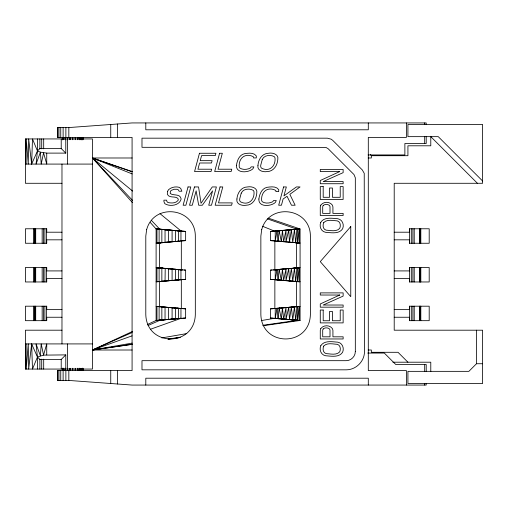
<?xml version="1.0" encoding="UTF-8"?>
<svg xmlns="http://www.w3.org/2000/svg" width="508" height="508" viewBox="0 0 508 508"><rect width="100%" height="100%" fill="white"/><g stroke="black" fill="none" stroke-linecap="round" stroke-linejoin="round"><path stroke-width="0.76" d="M65.532 368.319L65.367 370.586L65.38 368.262M79.908 139.738L79.921 137.414L79.756 139.681M62.382 368.217L62.357 370.586L62.357 368.3M82.906 139.783L82.931 137.414L82.931 139.7M67.755 368.3L67.501 370.586L67.526 368.3M77.762 139.7L77.787 137.414L77.534 139.7M62.662 139.783L62.706 137.414L62.63 139.7M65.329 139.713L65.367 137.414L65.132 139.681M80.156 368.319L79.921 370.586L79.959 368.287M82.626 368.217L82.582 370.586L82.658 368.3M61.976 183.286L25.4 183.286L25.4 138.938L92.456 138.938L92.456 369.062L25.4 369.062L26.124 343.916L26.232 369.062L28.258 343.916L28.658 369.062L31.648 343.916L37.44 357.022L39.878 359.461L61.214 359.461L65.786 354.889L65.786 369.062M65.786 153.111L61.214 148.539L39.878 148.539L37.44 150.978L31.648 164.084L32.493 138.938L37.44 150.978L36.068 164.084L40.411 152.152L46.736 153.111L65.786 153.111L65.786 138.938M69.882 139.7L69.983 137.414L70.117 139.7M75.406 368.3L75.305 370.586L75.171 368.3M63.589 368.294L63.735 370.586L63.868 368.217M81.42 139.783L81.553 137.414L81.699 139.706M75.171 139.7L75.305 137.414L75.406 139.7M70.117 368.3L69.983 370.586L69.882 368.3M63.57 139.675L63.735 137.414L63.754 139.681M81.718 368.325L81.553 370.586L81.534 368.319M67.316 139.789L67.501 137.414L67.755 139.7M77.534 368.3L77.787 370.586L77.972 368.211M284.105 241.706L281.305 241.516L282.461 230.422L284.105 230.327M284.105 280.416L281.305 280.226L282.461 269.132L284.105 269.037M284.105 319.126L281.305 318.935L282.461 307.842L284.105 307.746M72.396 139.7L72.644 137.414L72.892 139.7M72.396 368.3L72.644 370.586L72.892 368.3M263.252 325.711L300.076 320.472L300.076 228.981L277.063 230.867L275.228 241.014L275.228 231.019L277.381 231.019L270.548 231.4L270.548 240.633L300.076 243.053L282.861 241.579M262.357 226.206L274.86 231.223L299.212 229.051L297.631 242.856L295.294 242.849L295.675 242.691L294.475 229.438L288.76 229.851L286.004 241.903L286.004 230.13L283.629 241.706L282.461 230.422L279.108 230.696L278.054 241.249L282.245 241.516L277.381 241.014M278.352 269.538L277.063 269.577L278.054 279.959L279.641 279.959L275.228 279.724L277.063 269.577L277.381 269.729L275.228 269.729L275.228 279.724L295.294 281.559L295.675 281.4L294.475 268.148L288.76 268.561L286.004 280.613L286.004 268.84L283.629 280.416L282.461 269.132L279.108 269.405L278.054 279.959L282.245 280.226M280.943 308.07L299.212 306.47L297.631 320.275L295.294 320.269L295.675 320.11L294.475 306.857L288.76 307.27L286.004 319.322L286.004 307.55L283.629 319.126L282.461 307.842L279.108 308.115L278.054 318.668L282.245 318.935M165.043 242.322L161.849 242.583L161.849 229.451L172.403 230.359L165.043 229.711L165.043 242.322L178.435 241.224L178.435 230.81L174.739 230.6L175.558 230.575L175.558 241.459L174.517 241.459M161.849 268.161L165.227 268.338L165.043 281.032L161.849 281.292L161.849 268.161L163.1 268.116L159.118 267.938L159.118 281.515L161.061 281.546L156.972 281.692L156.972 267.76L176.181 269.456M165.043 319.742L161.849 320.002L161.849 306.87L163.1 306.826L159.118 306.648L159.118 320.224L175.558 318.878L175.558 307.994L165.043 307.13L165.043 319.742L175.558 318.878M476.504 330.2L476.504 363.728L468.884 371.348L407.924 371.348L407.924 383.54L482.6 383.54L482.6 330.2L394.208 330.2L394.208 183.286L482.6 183.286L482.6 124.46L407.924 124.46L407.924 136.652L438.252 136.652L482.6 181M165.043 281.032L178.435 279.933L178.435 269.519L174.739 269.31L175.558 269.284L175.558 280.168L156.108 281.762L185.636 279.343L185.636 270.11L156.108 267.691L159.614 267.76L159.614 242.983L180.169 241.04M132.112 350.012L92.456 350.012L132.505 331.426M147.523 324.453L156.108 320.472L185.636 318.052L185.636 308.82L156.108 306.4L180.696 308.591M165.043 307.13L161.849 306.87M165.043 229.711L161.849 229.451M132.417 344.329L92.456 350.012L132.169 332.499M148.057 325.495L159.614 320.402L161.061 320.256L156.972 320.402L156.972 306.47L159.614 306.47L159.614 281.692L156.972 281.692M132.493 344.202L92.456 350.012L132.036 335.858M150.705 329.178L181.324 318.23L156.108 320.472L156.108 228.981L150.317 222.523M92.456 350.012L132.213 343.084M161.83 337.922L186.773 333.578M261.607 320.535L274.86 318.23L300.076 320.472L270.548 318.052L270.548 308.82L300.076 306.4L296.57 306.47L296.57 281.692L297.631 281.565L299.212 267.76L279.108 269.405L281.305 280.226M167.824 339.077L180.384 337.255M262.814 325.298L297.631 320.275L297.129 306.642L295.294 306.603L299.212 306.47L299.212 320.402L280.943 318.802M168.453 339.198L179.426 337.642M296.57 242.983L297.631 242.856L297.129 229.222L295.294 229.184L299.212 229.051L299.212 242.983L296.57 242.983L296.57 267.76L300.076 267.691L270.548 270.11L270.548 279.343L300.076 281.762L295.294 281.559L297.631 281.565L297.129 267.932L295.294 267.894L299.212 267.76L299.212 281.692L296.57 281.692M175.247 280.092L180.956 279.724L180.956 269.729L178.251 269.596M180.696 318.281L176.714 318.649L178.435 318.643L178.435 308.229L174.739 308.019L175.558 307.994M281.305 318.935L279.108 308.115L279.641 308.204L275.488 308.591M270.548 231.4L300.076 228.981L268.599 218.218M156.972 242.983L161.061 242.837L159.118 242.805L159.118 229.229L163.1 229.406L156.972 229.051L156.972 242.983L159.614 242.983L156.108 243.053L185.636 240.633L185.636 231.4L156.108 228.981L185.636 231.4M273.418 269.989L277.381 269.729M65.786 354.889L43.548 355.13L37.44 357.022L32.493 369.062L31.648 343.916M159.118 242.805L162.865 242.653L161.849 242.583M159.118 281.515L162.865 281.362L161.849 281.292M159.118 320.224L162.865 320.072L161.849 320.002M185.636 240.633L181.324 240.811L181.324 269.932L182.766 269.989M270.548 270.11L271.983 270.053M185.636 279.343L181.324 279.521L181.324 308.642M270.548 308.82L273.418 308.699M182.766 318.173L185.636 318.052M180.956 279.724L177.8 279.832L178.435 279.933M279.641 308.204L277.063 308.286L275.228 318.433L279.641 318.668L278.054 318.668L277.063 308.286L277.381 308.439L275.228 308.439L275.228 318.433L279.641 318.668M178.435 308.229L176.898 308.242L180.956 308.439L180.956 318.433L177.8 318.541L178.435 318.643M175.558 230.575L173.19 230.416L178.435 230.81M161.258 229.222L156.972 229.051M161.258 267.926L156.972 267.76M161.258 306.635L156.972 306.47M368.097 154.94L404.876 154.94L404.876 143.51L426.212 143.51L426.212 136.385M370.332 154.483L371.348 155.702L407.924 155.702L407.924 145.796L430.784 145.796L430.784 136.315M132.436 202.578L92.456 157.988L132.143 157.988M368.179 157.988L371.348 157.988L371.348 155.702M25.4 164.084L92.456 164.084M180.956 241.014L180.956 231.019L178.803 231.019L181.324 231.223L160.02 213.665M61.976 232.207L46.736 232.207L46.736 228.778L25.419 228.778L25.419 243.256L46.736 243.256L46.736 239.827L61.976 239.827M394.208 232.207L409.448 232.207L409.448 228.778L429.197 228.778L429.197 243.256L409.448 243.256L409.448 239.827L394.208 239.827M180.956 269.729L178.803 269.729L181.324 269.932M61.976 270.916L46.736 270.916L46.736 267.487L25.419 267.487L25.419 281.965L46.736 281.965L46.736 278.536L61.976 278.536M394.208 270.916L409.448 270.916L409.448 267.487L429.197 267.487L429.197 281.965L409.448 281.965L409.448 278.536L394.208 278.536M178.803 308.439L180.956 308.439M61.976 309.626L46.736 309.626L46.736 306.197L25.419 306.197L25.419 320.675L46.736 320.675L46.736 317.246L61.976 317.246M394.208 309.626L409.448 309.626L409.448 306.197L429.197 306.197L429.197 320.675L409.448 320.675L409.448 317.246L394.208 317.246M178.803 318.433L180.956 318.433M156.972 320.402L159.614 320.402M61.976 330.2L25.4 330.2L25.4 369.062M25.4 343.916L92.456 343.916M368.179 350.012L371.348 350.012L371.348 352.298L398.018 352.298L407.924 362.204M367.735 353.06L384.302 353.06L395.732 364.49L426.212 364.49L426.212 371.615M392.894 362.204L430.784 362.204L430.784 371.685M476.504 363.728L482.6 363.728M288.76 242.183L295.675 242.691L297.129 229.222L293.726 229.343L294.475 229.438L292.735 242.449L291.382 229.692L289.465 242.183L288.734 229.908M288.76 280.892L295.675 281.4L297.129 267.932L293.726 268.053L294.475 268.148L292.735 281.159L291.382 268.402L289.465 280.892L288.734 268.618M288.76 319.602L295.675 320.11L297.129 306.642L293.726 306.762L294.475 306.857L292.735 319.869L291.382 307.111L289.465 319.602L288.734 307.327M270.548 240.633L274.86 240.811L274.86 269.932M184.201 270.053L185.636 270.11M270.548 279.343L274.86 279.521L274.86 308.642M182.766 308.699L185.636 308.82M270.548 318.052L273.418 318.173M176.898 230.822L180.956 231.019M275.965 241.059L279.641 241.249L278.054 241.249L277.063 230.867M165.043 268.421L175.558 269.284M275.488 318.281L277.381 318.433M279.641 230.784L279.108 230.696L281.305 241.516M177.8 241.122L178.435 241.224M132.531 200.393L92.456 157.988L132.182 171.571M132.632 191.097L92.456 157.988L132.08 171.787M267.411 218.897L296.57 229.051M92.456 157.988L132.175 173.933M430.784 136.652L477.418 183.286M151.486 220.453L159.614 229.051M31.648 164.084L28.658 138.938L28.258 164.084L26.232 138.938L26.124 164.084L25.4 138.938M77.787 137.414L77.934 139.681M67.354 368.319L67.501 370.586M79.781 368.211L79.921 370.586M65.367 137.414L65.507 139.789M79.921 137.414L80.048 139.783M65.24 368.217L65.367 370.586M82.658 139.7L82.582 137.414L82.626 139.783M62.63 368.3L62.706 370.586L62.662 368.217M77.762 368.3L77.787 370.586M67.501 137.414L67.526 139.7M82.906 368.217L82.931 370.586L82.931 368.3M62.382 139.783L62.357 137.414L62.357 139.7M81.553 137.414L81.572 139.77M63.716 368.23L63.735 370.586M426.212 124.517L426.212 122.936L132.08 122.936L69.596 127.508L57.404 127.508L57.404 137.414L132.08 137.414L132.08 370.586L57.404 370.586L57.404 380.492L69.596 380.492L132.08 385.064L426.212 385.064L426.212 383.483M424.688 122.936L424.688 124.517M424.688 136.385L424.688 143.51M424.688 364.49L424.688 371.615M424.688 383.483L424.688 385.064M420.815 228.778L420.815 243.256M420.815 267.487L420.815 281.965M420.815 306.197L420.815 320.675M420.357 228.778L420.357 243.256M420.357 267.487L420.357 281.965M420.357 306.197L420.357 320.675M419.932 228.778L419.932 243.256M419.932 267.487L419.932 281.965M419.932 306.197L419.932 320.675M419.583 228.778L419.583 243.256M419.583 267.487L419.583 281.965M419.583 306.197L419.583 320.675M414.223 228.778L414.223 243.256M414.223 267.487L414.223 281.965M414.223 306.197L414.223 320.675M412.902 228.778L412.902 243.256M412.902 267.487L412.902 281.965M412.902 306.197L412.902 320.675M411.302 228.778L411.302 243.256M411.302 267.487L411.302 281.965M411.302 306.197L411.302 320.675M409.55 228.778L409.55 243.256M409.55 267.487L409.55 281.965M409.55 306.197L409.55 320.675M406.4 122.936L406.4 137.414L368.3 137.414L368.3 370.586L406.4 370.586L406.4 385.064M368.3 122.936L368.3 129.794L145.796 129.794L145.796 122.936M368.3 385.064L368.3 378.206L145.796 378.206L145.796 385.064M172.091 230.289L172.091 241.744M172.091 268.999L172.091 280.454M172.091 307.708L172.091 319.164M168.523 229.997L168.523 242.037M168.523 268.707L168.523 280.746M168.523 307.416L168.523 319.456M117.602 123.996L117.602 137.414M117.602 370.586L117.602 384.004M110.744 124.498L110.744 137.414M110.744 370.586L110.744 383.502M72.644 137.414L72.644 139.7M72.644 368.3L72.644 370.586M68.834 127.508L68.834 137.414M68.834 370.586L68.834 380.492M67.38 138.938L67.38 164.084M67.38 343.916L67.38 369.062M65.875 127.508L65.875 137.414M65.875 370.586L65.875 380.492M63.119 127.508L63.119 137.414M63.119 370.586L63.119 380.492M61.976 164.084L61.976 343.916M61.214 138.938L61.214 148.539M61.214 359.461L61.214 369.062M60.75 127.508L60.75 137.414M60.75 370.586L60.75 380.492M58.934 127.508L58.934 137.414M58.934 370.586L58.934 380.492M57.791 127.508L57.791 137.414M57.791 370.586L57.791 380.492M46.736 153.111L46.736 164.084L43.548 152.87L41.212 164.084L40.411 152.152L37.44 150.978L37.44 138.938M46.736 354.889L46.736 343.916L43.548 355.13L41.212 343.916L40.411 355.848L36.068 343.916L37.44 357.022L37.44 369.062M46.476 228.778L46.476 243.256M46.476 267.487L46.476 281.965M46.476 306.197L46.476 320.675M44.895 228.778L44.895 243.256M44.895 267.487L44.895 281.965M44.895 306.197L44.895 320.675M43.688 138.938L43.688 148.844M43.688 359.156L43.688 369.062M43.428 228.778L43.428 243.256M43.428 267.487L43.428 281.965M43.428 306.197L43.428 320.675M42.164 228.778L42.164 243.256M42.164 267.487L42.164 281.965M42.164 306.197L42.164 320.675M41.713 138.938L41.713 148.844M41.713 359.156L41.713 369.062M39.878 138.938L39.878 148.844M39.878 359.156L39.878 369.062M35.7 228.778L35.7 243.256M35.7 267.487L35.7 281.965M35.7 306.197L35.7 320.675M35.065 228.778L35.065 243.256M35.065 267.487L35.065 281.965M35.065 306.197L35.065 320.675M34.334 228.778L34.334 243.256M34.334 267.487L34.334 281.965M34.334 306.197L34.334 320.675M33.541 228.778L33.541 243.256M33.541 267.487L33.541 281.965M33.541 306.197L33.541 320.675M236.468 165.329C235.807 173.692 248.431 172.917 252.901 168.827L253.879 166.884L251.136 166.884L250.368 168.053C247.237 169.647 242.856 170.047 239.852 168.053L239.249 166.884C238.398 158.02 245.504 152.527 253.39 156.762L253.536 157.931L256.28 157.931L256.343 155.988C253.746 152.273 248.507 153.118 244.621 153.651C239.243 154.864 237.16 160.445 236.468 165.329M236.925 199.009C235.788 204.279 242.176 206.064 246.228 205.232C252.635 205.156 256.381 199.003 256.775 193.167C257.912 187.896 251.524 186.112 247.472 186.944C241.065 187.02 237.319 193.173 236.925 199.009M257.956 165.329C256.819 170.599 263.207 172.383 267.259 171.552C273.666 171.475 277.412 165.322 277.806 159.487C278.943 154.216 272.555 152.432 268.503 153.264C262.096 153.34 258.35 159.493 257.956 165.329M258.87 199.009C258.21 207.372 270.834 206.597 275.304 202.508L276.282 200.565L273.539 200.565L272.771 201.733C269.64 203.327 265.259 203.727 262.255 201.733L261.652 200.565C260.801 191.7 267.906 186.207 275.793 190.443L275.939 191.611L278.682 191.611L278.746 189.668C276.149 185.953 270.91 186.798 267.024 187.331C261.645 188.544 259.563 194.126 258.87 199.009M146.641 229.686L145.796 236.093L145.796 314.579C146.672 347.059 194.45 347.059 195.326 314.579L195.326 236.093C195.37 207.702 153.943 202.248 146.641 229.686M261.703 229.686L260.858 236.093L260.858 314.579C261.734 347.059 309.512 347.059 310.388 314.579L310.388 236.093C310.432 207.702 269.005 202.248 261.703 229.686M355.327 351.536C355.359 356.432 351.079 360.712 346.183 360.68L141.986 360.68L141.986 369.824L346.202 369.824C355.987 369.887 364.554 361.321 364.49 351.536L364.23 173.311L362.261 169.894L332.772 140.405L331.197 139.198L327.387 138.176L141.986 138.176L141.986 147.32L326.034 147.479L328.085 148.66L353.993 174.568L355.327 177.8L355.327 351.536M167.684 191.224L167.31 194.335C169.513 198.399 174.631 195.847 177.698 198.228L178.295 199.396L177.984 200.565C175.539 203.441 171.221 203.257 167.862 202.508L166.802 201.339L166.656 200.171L163.913 200.171L163.957 201.733L164.808 203.676C169.875 206.934 179.559 205.613 181.146 199.009C180.207 193.332 173.603 195.993 170.263 193.561L170.326 191.611L171.094 190.443L174.149 189.281L176.892 189.281L178.162 189.668L179.114 191.224L181.858 191.224L180.759 188.5L179.241 187.331C175.558 186.334 171.45 187.128 168.561 189.668L167.684 191.224M188.036 186.944L183.134 205.232L185.877 205.232L190.779 186.944L188.036 186.944M199.466 153.264L194.564 171.552L211.023 171.552L211.652 169.215L197.936 169.215L199.6 162.992L211.487 162.992L212.115 160.655L200.228 160.655L201.581 155.6L215.297 155.6L215.925 153.264L199.466 153.264M194.437 186.944L189.535 205.232L192.278 205.232L196.139 190.837L198.679 205.232L202.336 205.232L212.598 190.837L208.737 205.232L211.48 205.232L216.383 186.944L212.268 186.944L201.028 203.289L198.552 186.944L194.437 186.944M219.583 153.264L214.681 171.552L231.14 171.552L231.769 169.215L218.053 169.215L222.326 153.264L219.583 153.264M220.04 186.944L215.138 205.232L231.597 205.232L232.226 202.895L218.51 202.895L222.783 186.944L220.04 186.944M241.23 193.167L239.668 199.009L239.706 200.565L240.309 201.733C248.069 206 254.806 200.133 253.994 191.611L253.39 190.443C249.695 188.119 243.091 188.659 241.23 193.167M262.261 159.487L260.699 165.329L260.737 166.884L261.341 168.053C269.1 172.32 275.838 166.453 275.025 157.931L274.422 156.762C270.726 154.438 264.122 154.978 262.261 159.487M283.591 186.944L278.689 205.232L281.432 205.232L283.102 199.009L287.033 196.285L291.49 205.232L295.148 205.232L289.839 194.335L300.05 186.944L296.393 186.944L283.934 195.891L286.334 186.944L283.591 186.944M320.764 205.162L320.275 206.946L320.275 215.519L343.135 215.519L343.135 213.373L332.924 213.373L332.924 206.946L332.435 205.162C329.654 201.359 323.552 201.359 320.764 205.162M320.764 222.307C319.037 226.346 321.018 231.54 325.628 232.308C331.197 232.67 339.096 234.347 342.652 228.733C344.38 224.695 342.398 219.5 337.788 218.732C332.219 218.37 324.32 216.694 320.764 222.307M320.764 328.606L320.275 330.39L320.275 338.963L343.135 338.963L343.135 336.817L332.924 336.817L332.924 330.39L332.435 328.606C329.654 324.803 323.552 324.803 320.764 328.606M320.764 345.751C319.037 349.79 321.018 354.984 325.628 355.752C331.197 356.114 339.096 357.791 342.652 352.177C344.38 348.139 342.398 342.944 337.788 342.176C332.219 341.814 324.32 340.138 320.764 345.751M323.685 222.663C322.555 225.273 322.891 229.311 326.117 230.162C330.473 230.397 336.417 232.073 339.731 228.378C340.862 225.768 340.525 221.729 337.299 220.878C332.937 220.643 327 218.967 323.685 222.663M323.685 346.107C322.555 348.717 322.891 352.755 326.117 353.606C330.473 353.841 336.417 355.517 339.731 351.822C340.862 349.212 340.525 345.173 337.299 344.322C332.943 344.087 327 342.411 323.685 346.107M323.196 205.518L322.707 206.591L322.707 213.373L330.003 213.373L330.003 206.591L329.521 205.518C327.825 204.026 324.891 204.026 323.196 205.518M323.196 328.962L322.707 330.035L322.707 336.817L330.003 336.817L330.003 330.035L329.521 328.962C327.825 327.47 324.891 327.47 323.196 328.962M350.755 226.568L320.275 261.62L350.755 296.672L350.755 226.568M339.731 171.583L320.275 180.511L320.275 183.731L343.135 183.731L343.135 181.585L323.196 181.585L343.135 172.656L343.135 169.443L320.275 169.443L320.275 171.583L339.731 171.583M339.731 295.027L320.275 303.955L320.275 307.175L343.135 307.175L343.135 305.029L323.196 305.029L343.135 296.101L343.135 292.887L320.275 292.887L320.275 295.027L339.731 295.027M323.196 186.588L320.275 186.588L320.275 199.447L343.135 199.447L343.135 186.588L340.22 186.588L340.22 197.301L332.435 197.301L332.435 188.017L329.521 188.017L329.521 197.301L323.196 197.301L323.196 186.588M323.196 310.032L320.275 310.032L320.275 322.891L343.135 322.891L343.135 310.032L340.22 310.032L340.22 320.745L332.435 320.745L332.435 311.461L329.521 311.461L329.521 320.745L323.196 320.745L323.196 310.032"/></g></svg>
